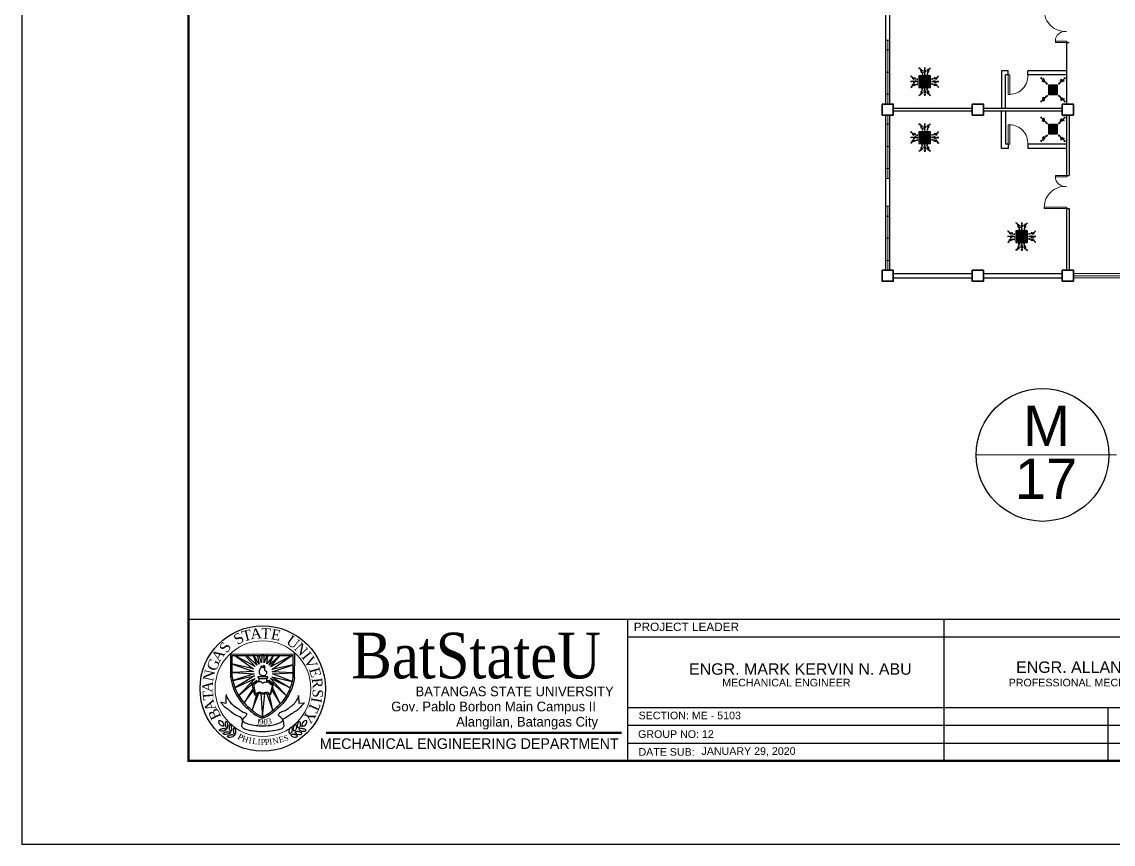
# Model space of a CAD drawing. Header units: millimetres. Extents: x 150 to 360, y 293 to 443.
# Drawn here: x 150.02 to 189.41, y 292.52 to 322.22 of the extents above; entities that cross this region are included whole.
import ezdxf
from ezdxf.enums import TextEntityAlignment as Align

# ---------------------------------------------------------------- set-up
doc = ezdxf.new("R2010")
doc.units = ezdxf.units.MM
doc.header["$MEASUREMENT"] = 0
doc.layers.add('AIR', color=7, linetype='Continuous')
doc.layers.add('template', color=7, linetype='Continuous')
doc.styles.add('arial', font='arial.ttf')
doc.styles.add('CGOTHIC', font='GOTHIC.TTF')
doc.styles.add('GARAMOND', font='GARA.TTF')
doc.styles.get("Standard").update_dxf_attribs({"font": 'arial.ttf'})

# ---------------------------------------------------------------- blocks, each defined once
blk = doc.blocks.new('GRILL-C-IN')
at = {"layer": 'AIR', "ltscale": 3}
for p, q in [((-0.623, 0.601), (-0.674, 0.651)), ((-0.601, 0.623), (-0.651, 0.674)), ((-0.637, 0.637), (-0.3, 0.3)), ((0.637, 0.637), (0.3, 0.3)), ((0.601, 0.623), (0.651, 0.674)), ((0.623, 0.601), (0.674, 0.651)), ((-0.637, -0.637), (-0.3, -0.3)), ((0.637, -0.637), (0.3, -0.3)), ((-0.623, -0.601), (-0.674, -0.651)), ((-0.601, -0.623), (-0.651, -0.674)), ((0.601, -0.623), (0.651, -0.674)), ((0.623, -0.601), (0.674, -0.651))]:
    blk.add_line(p, q, dxfattribs=at)
at = {"layer": 'AIR'}
for p, q in [((-0.188, 0.187), (0.187, -0.188)), ((0.187, 0.187), (-0.188, -0.188))]:
    blk.add_line(p, q, dxfattribs=at)
at = {"layer": 'AIR', "ltscale": 3}
for points in [[(-0.362, 0.393), (-0.393, 0.362), (-0.3, 0.3)], [(0.393, 0.362), (0.362, 0.393), (0.3, 0.3)], [(-0.362, -0.393), (-0.393, -0.362), (-0.3, -0.3)], [(0.393, -0.362), (0.362, -0.393), (0.3, -0.3)]]:
    blk.add_lwpolyline(points, close=True, dxfattribs=at)
at = {"layer": 'AIR'}
for points in [[(-0.25, -0.25), (0.25, -0.25), (0.25, 0.25), (-0.25, 0.25)], [(-0.188, -0.188), (0.187, -0.188), (0.187, 0.187), (-0.188, 0.187)], [(-0.125, -0.125), (0.125, -0.125), (0.125, 0.125), (-0.125, 0.125)], [(-0.062, -0.062), (0.062, -0.062), (0.062, 0.062), (-0.062, 0.062)]]:
    blk.add_lwpolyline(points, close=True, dxfattribs=at)
at = {"layer": 'AIR', "ltscale": 3}
for points in [[(-0.441, 0.441), (-0.512, 0.404), (-0.432, 0.514), (-0.568, 0.43), (-0.477, 0.6), (-0.561, 0.561)], [(0.441, 0.441), (0.404, 0.512), (0.514, 0.432), (0.43, 0.568), (0.6, 0.477), (0.561, 0.561)], [(-0.441, -0.441), (-0.512, -0.404), (-0.432, -0.514), (-0.568, -0.43), (-0.477, -0.6), (-0.561, -0.561)], [(0.441, -0.441), (0.404, -0.512), (0.514, -0.432), (0.43, -0.568), (0.6, -0.477), (0.561, -0.561)]]:
    blk.add_spline(points, degree=3, dxfattribs=at)
for points in [[(-0.3, 0.3), (-0.362, 0.393), (-0.393, 0.362)], [(0.3, 0.3), (0.393, 0.362), (0.362, 0.393)], [(-0.3, -0.3), (-0.362, -0.393), (-0.393, -0.362)], [(0.3, -0.3), (0.393, -0.362), (0.362, -0.393)]]:
    blk.add_solid(points, dxfattribs=at)
blk = doc.blocks.new('FCU-13000P (CASSETTE SPLIT)')
at = {"layer": 'AIR', "ltscale": 3}
for p, q in [((0, 0.523), (0, 1)), ((-0.523, 0), (-1, 0)), ((-0.558, 0.193), (-0.487, 0.193)), ((-0.558, 0.162), (-0.487, 0.162)), ((-0.558, 0.016), (-0.487, 0.016)), ((-0.193, 0.558), (-0.193, 0.487)), ((-0.162, 0.558), (-0.162, 0.487)), ((-0.016, 0.558), (-0.016, 0.487)), ((0.016, 0.558), (0.016, 0.487)), ((0.162, 0.558), (0.162, 0.487)), ((0.193, 0.558), (0.193, 0.487)), ((0.558, 0.193), (0.487, 0.193)), ((0.558, 0.162), (0.487, 0.162)), ((0.558, 0.016), (0.487, 0.016)), ((0.523, 0), (1, 0)), ((-0.558, -0.016), (-0.487, -0.016)), ((-0.558, -0.162), (-0.487, -0.162)), ((-0.558, -0.193), (-0.487, -0.193)), ((-0.193, -0.558), (-0.193, -0.487)), ((-0.162, -0.558), (-0.162, -0.487)), ((-0.016, -0.558), (-0.016, -0.487)), ((0, -0.523), (0, -1)), ((0.016, -0.558), (0.016, -0.487)), ((0.162, -0.558), (0.162, -0.487)), ((0.193, -0.558), (0.193, -0.487)), ((0.558, -0.016), (0.487, -0.016)), ((0.558, -0.162), (0.487, -0.162)), ((0.558, -0.193), (0.487, -0.193))]:
    blk.add_line(p, q, dxfattribs=at)
at = {"layer": 'AIR'}
for p, q in [((0.295, -0.295), (-0.295, 0.295)), ((0.295, 0.295), (-0.295, -0.295))]:
    blk.add_line(p, q, dxfattribs=at)
at = {"layer": 'AIR', "ltscale": 3}
for points in [[(-0.335, 0.895), (-0.311, 0.932), (-0.416, 0.973)], [(-0.022, 0.89), (0.022, 0.89), (0, 1)], [(0.335, 0.895), (0.311, 0.932), (0.416, 0.973)], [(-0.89, 0.022), (-0.89, -0.022), (-1, 0)], [(-0.895, 0.335), (-0.932, 0.311), (-0.973, 0.416)], [(0.89, 0.022), (0.89, -0.022), (1, 0)], [(0.895, 0.335), (0.932, 0.311), (0.973, 0.416)], [(-0.895, -0.335), (-0.932, -0.311), (-0.973, -0.416)], [(0.895, -0.335), (0.932, -0.311), (0.973, -0.416)], [(-0.335, -0.895), (-0.311, -0.932), (-0.416, -0.973)], [(-0.022, -0.89), (0.022, -0.89), (0, -1)], [(0.335, -0.895), (0.311, -0.932), (0.416, -0.973)]]:
    blk.add_lwpolyline(points, close=True, dxfattribs=at)
at = {"layer": 'AIR'}
for points in [[(-0.323, 0.914, -0.171809), (-0.178, 0.558), (-0.178, 0.522)], [(0.323, 0.914, 0.171809), (0.178, 0.558), (0.178, 0.522)], [(-0.914, 0.323, 0.171809), (-0.558, 0.178), (-0.522, 0.178)], [(0.914, 0.323, -0.171809), (0.558, 0.178), (0.522, 0.178)], [(-0.914, -0.323, -0.171809), (-0.558, -0.178), (-0.522, -0.178)], [(-0.323, -0.914, 0.171809), (-0.178, -0.558), (-0.178, -0.522)], [(0.323, -0.914, -0.171809), (0.178, -0.558), (0.178, -0.522)], [(0.914, -0.323, 0.171809), (0.558, -0.178), (0.522, -0.178)]]:
    blk.add_lwpolyline(points, format="xyb", dxfattribs=at)
for points in [[(-0.41, -0.41), (0.41, -0.41), (0.41, 0.41), (-0.41, 0.41)], [(-0.373, 0.31), (-0.348, 0.31), (-0.348, -0.31), (-0.373, -0.31)], [(-0.31, 0.372), (0.31, 0.372), (0.31, 0.348), (-0.31, 0.348)], [(-0.26, -0.26), (0.26, -0.26), (0.26, 0.26), (-0.26, 0.26)], [(-0.21, -0.21), (0.21, -0.21), (0.21, 0.21), (-0.21, 0.21)], [(-0.16, -0.16), (0.16, -0.16), (0.16, 0.16), (-0.16, 0.16)], [(-0.11, -0.11), (0.11, -0.11), (0.11, 0.11), (-0.11, 0.11)], [(-0.06, -0.06), (0.06, -0.06), (0.06, 0.06), (-0.06, 0.06)], [(0.372, 0.31), (0.348, 0.31), (0.348, -0.31), (0.372, -0.31)], [(-0.31, -0.373), (0.31, -0.373), (0.31, -0.348), (-0.31, -0.348)]]:
    blk.add_lwpolyline(points, close=True, dxfattribs=at)
blk.add_lwpolyline([(-0.26, -0.31), (0.26, -0.31, 0.414214), (0.31, -0.26), (0.31, 0.26, 0.414214), (0.26, 0.31), (-0.26, 0.31, 0.414214), (-0.31, 0.26), (-0.31, -0.26, 0.414214)], format="xyb", close=True, dxfattribs=at)
at = {"layer": 'AIR', "ltscale": 3}
for points in [[(-0.268, 0.84), (-0.231, 0.852), (-0.134, 0.882), (-0.422, 0.704), (0.005, 0.903), (-0.358, 0.645), (-0.239, 0.678), (-0.199, 0.69)], [(0.268, 0.84), (0.231, 0.852), (0.134, 0.882), (0.422, 0.704), (-0.005, 0.903), (0.358, 0.645), (0.239, 0.678), (0.199, 0.69)], [(-0.84, 0.268), (-0.852, 0.231), (-0.882, 0.134), (-0.704, 0.422), (-0.903, -0.005), (-0.645, 0.358), (-0.678, 0.239), (-0.69, 0.199)], [(0.84, 0.268), (0.852, 0.231), (0.882, 0.134), (0.704, 0.422), (0.903, -0.005), (0.645, 0.358), (0.678, 0.239), (0.69, 0.199)], [(-0.84, -0.268), (-0.852, -0.231), (-0.882, -0.134), (-0.704, -0.422), (-0.903, 0.005), (-0.645, -0.358), (-0.678, -0.239), (-0.69, -0.199)], [(-0.268, -0.84), (-0.231, -0.852), (-0.134, -0.882), (-0.422, -0.704), (0.005, -0.903), (-0.358, -0.645), (-0.239, -0.678), (-0.199, -0.69)], [(0.268, -0.84), (0.231, -0.852), (0.134, -0.882), (0.422, -0.704), (-0.005, -0.903), (0.358, -0.645), (0.239, -0.678), (0.199, -0.69)], [(0.84, -0.268), (0.852, -0.231), (0.882, -0.134), (0.704, -0.422), (0.903, 0.005), (0.645, -0.358), (0.678, -0.239), (0.69, -0.199)]]:
    blk.add_open_spline(points, degree=3, knots=[0.0032834, 0.0032834, 0.0032834, 0.0032834, 0.0712567, 0.1924075, 0.3347111, 0.5062145, 0.5813292, 0.5813292, 0.5813292, 0.5813292], dxfattribs=at)
for points in [[(0, 0.8), (0.077, 0.776), (-0.058, 0.755), (0.098, 0.718), (-0.087, 0.663), (0, 0.631)], [(-0.8, 0), (-0.776, -0.077), (-0.755, 0.058), (-0.718, -0.098), (-0.663, 0.087), (-0.631, 0)], [(0.8, 0), (0.776, -0.077), (0.755, 0.058), (0.718, -0.098), (0.663, 0.087), (0.631, 0)], [(0, -0.8), (0.077, -0.776), (-0.058, -0.755), (0.098, -0.718), (-0.087, -0.663), (0, -0.631)]]:
    blk.add_spline(points, degree=3, dxfattribs=at)
for points in [[(-0.416, 0.973), (-0.335, 0.895), (-0.311, 0.932)], [(0, 1), (-0.022, 0.89), (0.022, 0.89)], [(0.416, 0.973), (0.335, 0.895), (0.311, 0.932)], [(-1, 0), (-0.89, 0.022), (-0.89, -0.022)], [(-0.973, 0.416), (-0.895, 0.335), (-0.932, 0.311)], [(1, 0), (0.89, 0.022), (0.89, -0.022)], [(0.973, 0.416), (0.895, 0.335), (0.932, 0.311)], [(-0.973, -0.416), (-0.895, -0.335), (-0.932, -0.311)], [(0.973, -0.416), (0.895, -0.335), (0.932, -0.311)], [(-0.416, -0.973), (-0.335, -0.895), (-0.311, -0.932)], [(0, -1), (-0.022, -0.89), (0.022, -0.89)], [(0.416, -0.973), (0.335, -0.895), (0.311, -0.932)]]:
    blk.add_solid(points, dxfattribs=at)

msp = doc.modelspace()

# ---------------------------------------------------------------- linework, layer by layer
at = {"color": 8, "lineweight": 25}
for p, q in [((181.197, 319.254), (181.197, 324.854)), ((181.347, 319.254), (181.347, 324.854)), ((187.722, 321.529), (187.722, 319.254)), ((187.722, 321.479), (187.822, 321.479)), ((185.372, 320.454), (185.372, 319.104)), ((186.322, 320.304), (186.322, 320.454)), ((181.472, 319.104), (184.322, 319.104)), ((184.722, 319.104), (187.572, 319.104)), ((181.197, 313.254), (181.197, 318.854)), ((181.347, 313.254), (181.347, 318.854)), ((181.472, 319.004), (184.322, 319.004)), ((184.722, 319.004), (187.572, 319.004)), ((185.372, 317.654), (185.372, 319.004)), ((187.722, 318.854), (187.722, 316.629)), ((187.822, 318.854), (187.822, 316.679)), ((187.722, 316.679), (187.822, 316.679)), ((187.722, 315.529), (187.722, 313.254)), ((187.722, 315.479), (187.822, 315.479)), ((187.822, 315.479), (187.822, 313.254)), ((181.472, 313.129), (184.322, 313.129)), ((181.472, 312.979), (184.322, 312.979)), ((184.722, 313.129), (187.572, 313.129)), ((184.722, 312.979), (187.572, 312.979))]:
    msp.add_line(p, q, dxfattribs=at)
at = {"color": 8, "lineweight": 9}
for p, q in [((181.197, 321.567), (181.347, 321.567)), ((181.197, 319.254), (181.197, 321.567)), ((181.272, 321.567), (181.272, 319.254)), ((181.197, 320.41), (181.197, 321.21)), ((181.197, 321.21), (181.347, 321.21)), ((181.347, 321.21), (181.347, 319.61)), ((181.197, 320.41), (181.347, 320.41)), ((181.347, 319.61), (181.197, 319.61)), ((181.197, 319.254), (181.347, 319.254)), ((186.272, 319.104), (186.772, 319.104)), ((181.197, 316.567), (181.197, 318.854)), ((181.272, 318.854), (181.272, 316.567)), ((186.272, 319.004), (186.772, 319.004)), ((181.197, 317.723), (181.197, 318.523)), ((181.197, 318.523), (181.347, 318.523)), ((181.347, 318.523), (181.347, 316.923)), ((181.197, 317.723), (181.347, 317.723)), ((181.347, 316.923), (181.197, 316.923)), ((181.197, 316.567), (181.347, 316.567)), ((181.197, 315.567), (181.347, 315.567)), ((181.197, 313.254), (181.197, 315.567)), ((181.272, 315.567), (181.272, 313.254)), ((181.197, 314.41), (181.197, 315.21)), ((181.197, 315.21), (181.347, 315.21)), ((181.347, 315.21), (181.347, 313.61)), ((181.197, 314.41), (181.347, 314.41)), ((181.347, 313.61), (181.197, 313.61)), ((181.197, 313.254), (181.347, 313.254)), ((190.672, 313.129), (187.972, 313.129)), ((187.972, 313.054), (190.672, 313.054)), ((187.972, 312.979), (190.672, 312.979))]:
    msp.add_line(p, q, dxfattribs=at)
at = {"color": 8, "lineweight": 25, "ltscale": 0.3}
for p, q in [((185.622, 320.454), (185.372, 320.454)), ((185.622, 320.304), (185.522, 320.304)), ((185.522, 319.104), (185.522, 320.304)), ((185.622, 320.304), (185.622, 320.454)), ((187.722, 320.454), (186.322, 320.454)), ((187.722, 320.304), (186.322, 320.304)), ((185.522, 319.004), (185.522, 317.804)), ((185.622, 317.654), (185.372, 317.654)), ((185.622, 317.804), (185.522, 317.804)), ((185.622, 317.804), (185.622, 317.654)), ((187.722, 317.804), (186.322, 317.804)), ((186.322, 317.804), (186.322, 317.654)), ((187.722, 317.654), (186.322, 317.654))]:
    msp.add_line(p, q, dxfattribs=at)
at = {"color": 0, "linetype": 'ByBlock', "lineweight": 9}
msp.add_line((189.528, 306.582), (184.458, 306.582), dxfattribs=at)
at = {"color": 8, "lineweight": 9}
for points in [[(181.197, 321.567), (181.347, 321.567), (181.347, 319.254), (181.197, 319.254)], [(181.197, 318.854), (181.347, 318.854), (181.347, 316.567), (181.197, 316.567)], [(181.197, 315.567), (181.347, 315.567), (181.347, 313.254), (181.197, 313.254)]]:
    msp.add_lwpolyline(points, close=True, dxfattribs=at)
at = {"color": 8, "lineweight": 13, "ltscale": 0.03}
for points in [[(187.722, 321.479), (187.722, 321.529), (187.322, 321.529), (187.322, 321.479)], [(185.622, 320.304), (185.672, 320.304), (185.672, 319.604), (185.622, 319.604)], [(185.622, 317.804), (185.672, 317.804), (185.672, 318.504), (185.622, 318.504)], [(187.722, 316.679), (187.722, 316.629), (187.322, 316.629), (187.322, 316.679)], [(187.722, 315.529), (187.722, 315.479), (186.922, 315.479), (186.922, 315.529)]]:
    msp.add_lwpolyline(points, close=True, dxfattribs=at)
at = {"color": 8, "lineweight": 35}
for points in [[(181.072, 319.254), (181.472, 319.254), (181.472, 318.854), (181.072, 318.854)], [(184.322, 319.254), (184.722, 319.254), (184.722, 318.854), (184.322, 318.854)], [(187.572, 319.254), (187.972, 319.254), (187.972, 318.854), (187.572, 318.854)], [(181.072, 313.254), (181.472, 313.254), (181.472, 312.854), (181.072, 312.854)], [(184.322, 313.254), (184.722, 313.254), (184.722, 312.854), (184.322, 312.854)], [(187.572, 313.254), (187.972, 313.254), (187.972, 312.854), (187.572, 312.854)]]:
    msp.add_lwpolyline(points, close=True, dxfattribs=at)
msp.add_circle((186.856, 306.582), 2.398)
at = {"color": 8, "lineweight": 13, "ltscale": 0.03}
for centre, radius, start, end in [((187.673, 322.629), 0.752, 180, 273.6952), ((187.675, 321.529), 0.353, 82.3719, 180), ((185.672, 320.256), 0.652, 270, 4.2422), ((185.672, 317.852), 0.652, 355.7578, 90), ((187.675, 316.629), 0.353, 180, 277.6281), ((187.673, 315.529), 0.752, 86.3048, 180)]:
    msp.add_arc(centre, radius, start, end, dxfattribs=at)
at = {"layer": 'template'}
for p, q in [((150.018, 362.92), (150.018, 292.524)), ((156.035, 300.653), (246.286, 300.653)), ((171.881, 300.654), (171.881, 295.532)), ((171.881, 300.653), (171.881, 295.532)), ((183.291, 300.654), (183.291, 295.532)), ((183.291, 300.653), (183.291, 295.532)), ((171.881, 300.013), (228.452, 300.013)), ((157.561, 299.397), (159.873, 299.392)), ((157.561, 298.53), (157.561, 299.397)), ((159.857, 298.53), (159.873, 299.392)), ((158.386, 298.861), (157.588, 299.034)), ((157.588, 299.034), (158.386, 298.758)), ((157.61, 299.333), (159.808, 299.333)), ((157.61, 298.565), (157.61, 299.333)), ((158.44, 298.937), (157.702, 299.333)), ((157.702, 299.333), (158.386, 298.861)), ((158.142, 299.333), (158.109, 299.3)), ((158.109, 299.3), (158.44, 298.937)), ((158.5, 298.991), (158.142, 299.333)), ((158.392, 299.333), (158.364, 299.333)), ((158.364, 299.333), (158.5, 298.991)), ((158.581, 299.029), (158.392, 299.333)), ((158.581, 299.333), (158.524, 299.316)), ((158.524, 299.316), (158.581, 299.029)), ((158.663, 299.072), (158.581, 299.333)), ((158.685, 299.333), (158.663, 299.072)), ((158.761, 299.333), (158.685, 299.333)), ((158.858, 299.333), (158.761, 299.078)), ((158.761, 299.078), (158.761, 299.333)), ((159.097, 299.333), (158.858, 299.04)), ((158.858, 299.04), (158.896, 299.333)), ((158.896, 299.333), (158.858, 299.333)), ((159.347, 299.333), (158.94, 298.985)), ((158.94, 298.985), (159.097, 299.333)), ((159.759, 299.333), (158.999, 298.931)), ((158.999, 298.931), (159.347, 299.333)), ((159.037, 298.828), (159.759, 299.333)), ((159.808, 298.996), (159.037, 298.828)), ((159.059, 298.747), (159.808, 298.996)), ((159.808, 298.558), (159.808, 299.333)), ((158.386, 298.758), (157.637, 298.725)), ((157.637, 298.725), (158.408, 298.671)), ((158.408, 298.671), (157.637, 298.436)), ((157.637, 298.436), (158.413, 298.606)), ((158.413, 298.606), (157.711, 298.175)), ((159.037, 298.573), (159.705, 298.169)), ((159.037, 298.573), (159.775, 298.405)), ((159.808, 298.714), (159.059, 298.747)), ((159.07, 298.671), (159.808, 298.714)), ((159.775, 298.405), (159.07, 298.671)), ((157.711, 298.175), (158.44, 298.508)), ((158.44, 298.508), (157.844, 297.899)), ((157.844, 297.899), (158.495, 298.443)), ((158.325, 298.301), (158.402, 297.946)), ((158.385, 298.294), (158.443, 297.963)), ((158.571, 298.516), (158.571, 298.415)), ((158.85, 298.504), (158.85, 298.403)), ((159.567, 297.887), (158.934, 298.459)), ((159.061, 298.265), (158.979, 297.957)), ((159.705, 298.169), (158.999, 298.508)), ((158.999, 298.508), (159.567, 297.887)), ((159.011, 297.94), (159.106, 298.304)), ((157.398, 297.613), (157.388, 297.889)), ((158.359, 298.139), (158.047, 297.624)), ((158.047, 297.624), (158.37, 298.058)), ((158.329, 297.36), (158.576, 297.977)), ((158.484, 297.922), (158.329, 297.36)), ((158.641, 297.96), (158.709, 297.123)), ((158.709, 297.123), (158.793, 297.966)), ((158.864, 297.96), (159.082, 297.355)), ((159.082, 297.355), (158.961, 297.928)), ((159.043, 298.091), (159.346, 297.597)), ((159.346, 297.597), (159.075, 298.161)), ((160.006, 297.891), (160.017, 297.621)), ((157.214, 297.651), (157.398, 297.613)), ((160.017, 297.621), (160.198, 297.627)), ((171.881, 297.463), (195.581, 297.463)), ((189.215, 297.463), (189.215, 295.532)), ((171.881, 296.819), (207.358, 296.819)), ((171.881, 296.176), (182.215, 296.176)), ((171.881, 296.176), (195.581, 296.176)), ((183.291, 296.176), (193.625, 296.176)), ((150.018, 292.524), (249.294, 292.524))]:
    msp.add_line(p, q, dxfattribs=at)
at = {"layer": 'template', "linetype": 'Continuous', "ltscale": 0.5}
msp.add_line((183.291, 300.653), (183.291, 295.532), dxfattribs=at)
at = {"layer": 'template', "linetype": 'Continuous', "lineweight": 50}
msp.add_line((160.999, 296.541), (171.66, 296.541), dxfattribs=at)
at = {"layer": 'template', "linetype": 'Continuous', "const_width": 0.0853}
msp.add_lwpolyline([(156.035, 295.532), (246.286, 295.532), (246.286, 359.911), (156.035, 359.911)], close=True, dxfattribs=at)
at = {"layer": 'template'}
msp.add_circle((158.713, 298.147), 2.263, dxfattribs=at)
at = {"layer": 'template', "lineweight": 20}
for centre, radius in [((158.713, 298.147), 2.263), ((158.721, 298.14), 1.728)]:
    msp.add_circle(centre, radius, dxfattribs=at)
at = {"layer": 'template', "start_tangent": (-1, 0)}
msp.add_spline([(158.702, 298.605), (158.634, 298.642), (158.598, 298.699), (158.598, 298.761), (158.598, 298.809), (158.612, 298.835), (158.627, 298.883), (158.648, 298.878), (158.656, 298.926), (158.67, 298.962), (158.689, 298.935), (158.727, 298.902), (158.755, 298.902), (158.753, 298.94), (158.74, 298.975), (158.742, 298.987), (158.777, 298.957), (158.777, 298.929), (158.783, 298.903), (158.783, 298.874), (158.772, 298.83), (158.799, 298.789), (158.831, 298.79), (158.851, 298.737), (158.845, 298.694), (158.814, 298.635), (158.784, 298.61), (158.747, 298.603), (158.701, 298.603), (158.704, 298.603)], degree=3, dxfattribs=at)
at = {"layer": 'template'}
for points, end_tangent in [([(158.557, 298.585), (158.645, 298.581), (158.736, 298.577), (158.797, 298.578), (158.852, 298.584), (158.882, 298.582), (158.883, 298.553), (158.883, 298.529), (158.872, 298.507), (158.847, 298.504), (158.796, 298.499), (158.709, 298.499), (158.604, 298.497), (158.578, 298.512), (158.548, 298.531), (158.556, 298.587), (158.556, 298.593)], (-1, 0)), ([(158.385, 298.294), (158.46, 298.334), (158.512, 298.38), (158.565, 298.395), (158.617, 298.401), (158.669, 298.38), (158.689, 298.354), (158.71, 298.34), (158.739, 298.366), (158.805, 298.38), (158.869, 298.392), (158.939, 298.36), (158.985, 298.314), (159.043, 298.294), (159.061, 298.302), (159.061, 298.265)], (0, -1))]:
    msp.add_spline(points, degree=3, dxfattribs=dict(at, end_tangent=end_tangent))
for points in [[(157.561, 298.53), (157.632, 298.23), (157.778, 297.893), (157.979, 297.611), (158.381, 297.248), (158.652, 297.091), (158.706, 297.075)], [(157.61, 298.565), (157.681, 298.264), (157.827, 297.928), (158.028, 297.646), (158.43, 297.283), (158.701, 297.125), (158.755, 297.109)], [(158.325, 298.301), (158.324, 298.34), (158.381, 298.348), (158.443, 298.372), (158.518, 298.409), (158.571, 298.415), (158.571, 298.438)], [(159.808, 298.565), (159.738, 298.264), (159.591, 297.928), (159.39, 297.646), (158.989, 297.283), (158.717, 297.125), (158.663, 297.109)], [(159.857, 298.53), (159.787, 298.23), (159.64, 297.893), (159.439, 297.611), (159.038, 297.248), (158.767, 297.091), (158.712, 297.075)], [(159.105, 298.299), (159.093, 298.343), (159.032, 298.328), (158.997, 298.346), (158.971, 298.377), (158.933, 298.401), (158.901, 298.424), (158.85, 298.424)], [(158.402, 297.946), (158.452, 297.91), (158.504, 297.922), (158.539, 297.96), (158.576, 297.977), (158.628, 297.977), (158.669, 297.968), (158.71, 297.948), (158.776, 297.962), (158.817, 297.974), (158.864, 297.96), (158.961, 297.928), (159.011, 297.94)], [(158.443, 297.963), (158.498, 297.963), (158.507, 297.986), (158.544, 298.007), (158.608, 298.021), (158.669, 297.992), (158.707, 297.986), (158.756, 297.989), (158.794, 298.007), (158.849, 298.012), (158.884, 298.009), (158.916, 297.986), (158.933, 297.972), (158.979, 297.957)], [(157.296, 296.782), (157.187, 296.821), (157.137, 296.899), (157.13, 296.976), (157.14, 296.989), (157.206, 296.982), (157.273, 296.922), (157.299, 296.864), (157.307, 296.808), (157.307, 296.781), (157.301, 296.781), (157.286, 296.795), (157.284, 296.795)], [(157.402, 296.671), (157.34, 296.625), (157.252, 296.606), (157.198, 296.608), (157.154, 296.635), (157.153, 296.652), (157.195, 296.679), (157.237, 296.695), (157.288, 296.703), (157.308, 296.709), (157.347, 296.698), (157.398, 296.67), (157.4, 296.664)], [(157.429, 296.708), (157.456, 296.78), (157.45, 296.869), (157.432, 296.921), (157.394, 296.955), (157.377, 296.952), (157.363, 296.904), (157.36, 296.859), (157.367, 296.807), (157.367, 296.787), (157.388, 296.752), (157.429, 296.711), (157.436, 296.711)], [(157.567, 296.589), (157.595, 296.661), (157.588, 296.751), (157.571, 296.802), (157.533, 296.837), (157.515, 296.833), (157.502, 296.785), (157.498, 296.741), (157.505, 296.689), (157.505, 296.668), (157.526, 296.634), (157.567, 296.593), (157.574, 296.593)], [(157.718, 296.482), (157.746, 296.554), (157.739, 296.644), (157.722, 296.695), (157.684, 296.73), (157.667, 296.726), (157.653, 296.678), (157.649, 296.633), (157.656, 296.582), (157.656, 296.561), (157.677, 296.527), (157.718, 296.485), (157.725, 296.485)], [(159.696, 296.498), (159.672, 296.572), (159.682, 296.661), (159.702, 296.712), (159.741, 296.745), (159.758, 296.74), (159.77, 296.692), (159.771, 296.647), (159.762, 296.596), (159.761, 296.575), (159.739, 296.541), (159.696, 296.502), (159.689, 296.502)], [(159.852, 296.599), (159.827, 296.673), (159.838, 296.762), (159.857, 296.813), (159.896, 296.845), (159.913, 296.841), (159.925, 296.793), (159.927, 296.748), (159.918, 296.696), (159.917, 296.676), (159.895, 296.642), (159.852, 296.603), (159.845, 296.603)], [(159.995, 296.712), (159.97, 296.785), (159.981, 296.874), (160, 296.925), (160.039, 296.958), (160.056, 296.954), (160.068, 296.905), (160.07, 296.86), (160.061, 296.809), (160.06, 296.788), (160.038, 296.755), (159.995, 296.715), (159.988, 296.716)], [(160.02, 296.675), (160.08, 296.625), (160.167, 296.603), (160.221, 296.603), (160.266, 296.628), (160.268, 296.645), (160.227, 296.674), (160.186, 296.691), (160.135, 296.701), (160.115, 296.708), (160.076, 296.699), (160.024, 296.673), (160.021, 296.667)], [(160.131, 296.781), (160.241, 296.816), (160.295, 296.891), (160.304, 296.967), (160.295, 296.981), (160.228, 296.977), (160.159, 296.92), (160.131, 296.862), (160.12, 296.808), (160.119, 296.78), (160.126, 296.78), (160.141, 296.794), (160.143, 296.794)], [(157.54, 296.553), (157.478, 296.506), (157.39, 296.488), (157.336, 296.49), (157.292, 296.516), (157.291, 296.534), (157.333, 296.56), (157.375, 296.576), (157.427, 296.584), (157.446, 296.59), (157.485, 296.58), (157.537, 296.552), (157.538, 296.545)], [(157.691, 296.446), (157.629, 296.399), (157.542, 296.38), (157.487, 296.382), (157.444, 296.409), (157.442, 296.427), (157.484, 296.453), (157.526, 296.469), (157.578, 296.477), (157.598, 296.483), (157.636, 296.473), (157.688, 296.445), (157.69, 296.438)], [(159.722, 296.461), (159.781, 296.412), (159.868, 296.39), (159.923, 296.389), (159.968, 296.414), (159.97, 296.432), (159.929, 296.46), (159.887, 296.478), (159.836, 296.488), (159.817, 296.494), (159.777, 296.486), (159.725, 296.46), (159.723, 296.453)], [(159.877, 296.562), (159.937, 296.513), (160.024, 296.49), (160.078, 296.49), (160.123, 296.515), (160.125, 296.532), (160.084, 296.561), (160.043, 296.579), (159.992, 296.589), (159.972, 296.595), (159.933, 296.587), (159.881, 296.561), (159.878, 296.554)]]:
    msp.add_spline(points, degree=3, dxfattribs=at)
for points, knots in [([(157.404, 297.918), (157.353, 297.918), (157.476, 297.755), (157.534, 297.641), (157.69, 297.503), (157.865, 297.401), (157.978, 297.285), (158.162, 297.256), (158.118, 297.163), (158.071, 297.113), (158.007, 297.075), (157.958, 296.977), (158.113, 296.889), (158.289, 296.838), (158.508, 296.8), (158.687, 296.803), (158.898, 296.799), (159.133, 296.827), (159.327, 296.906), (159.434, 296.969), (159.434, 297.038), (159.377, 297.079), (159.34, 297.13), (159.274, 297.165), (159.294, 297.233), (159.355, 297.305), (159.493, 297.327), (159.636, 297.429), (159.772, 297.523), (159.874, 297.626), (159.937, 297.72), (159.993, 297.79), (160.006, 297.879), (160.006, 297.891)], [0, 0, 0, 0, 0.050157, 0.09733, 0.169415, 0.238469, 0.297382, 0.34519, 0.361609, 0.384753, 0.415402, 0.43521, 0.480082, 0.549086, 0.637593, 0.692397, 0.728181, 0.847546, 0.920378, 0.94488, 0.959291, 0.979722, 1.010309, 1.023969, 1.046254, 1.066064, 1.119081, 1.173808, 1.241086, 1.282544, 1.318293, 1.350594, 1.379885, 1.379885, 1.379885, 1.379885]), ([(157.388, 297.912), (157.392, 297.917), (157.401, 297.921), (157.413, 297.92), (157.415, 297.92)], [3.04846765, 3.04846765, 3.04846765, 3.04846765, 3.05886904, 3.06079098, 3.06079098, 3.06079098, 3.06079098]), ([(160.198, 297.627), (160.202, 297.627), (160.226, 297.622), (160.089, 297.493), (160.004, 297.382), (159.832, 297.287), (159.673, 297.18), (159.557, 297.086), (159.431, 297.045), (159.457, 296.914), (159.488, 296.81), (159.414, 296.683), (159.263, 296.655), (159.065, 296.603), (158.822, 296.585), (158.584, 296.579), (158.373, 296.611), (158.187, 296.631), (158.052, 296.679), (157.979, 296.734), (157.953, 296.784), (157.975, 296.872), (157.993, 296.96), (157.963, 297.111), (157.748, 297.156), (157.584, 297.295), (157.431, 297.413), (157.301, 297.502), (157.256, 297.589), (157.185, 297.657), (157.213, 297.653), (157.242, 297.646)], [1.525096, 1.525096, 1.525096, 1.525096, 1.532073, 1.584612, 1.633558, 1.698069, 1.768711, 1.823631, 1.856154, 1.874433, 1.942755, 1.959564, 2.013837, 2.081716, 2.168665, 2.253261, 2.318126, 2.380396, 2.439479, 2.4572, 2.470092, 2.492272, 2.543518, 2.560297, 2.639259, 2.721631, 2.780104, 2.832648, 2.871086, 2.885372, 2.911145, 2.911145, 2.911145, 2.911145]), ([(158.682, 297.455), (158.694, 297.453), (158.715, 297.45), (158.731, 297.451), (158.742, 297.455)], [0, 0, 0, 0, 0.01145534, 0.02007474, 0.02007474, 0.02007474, 0.02007474]), ([(158.682, 297.434), (158.694, 297.432), (158.715, 297.429), (158.731, 297.431), (158.742, 297.434)], [0, 0, 0, 0, 0.01145534, 0.02007474, 0.02007474, 0.02007474, 0.02007474]), ([(158.688, 297.386), (158.698, 297.387), (158.715, 297.39), (158.728, 297.389), (158.735, 297.387)], [0.00178548, 0.00178548, 0.00178548, 0.00178548, 0.01145534, 0.01823656, 0.01823656, 0.01823656, 0.01823656]), ([(158.689, 297.365), (158.699, 297.367), (158.715, 297.369), (158.727, 297.368), (158.733, 297.367)], [0.00231179, 0.00231179, 0.00231179, 0.00231179, 0.01145534, 0.0176246, 0.0176246, 0.0176246, 0.0176246])]:
    msp.add_open_spline(points, degree=3, knots=knots, dxfattribs=at)

# ---------------------------------------------------------------- block references
at = {"layer": 'AIR'}
for name, p, xscale, yscale, zscale in [('FCU-13000P (CASSETTE SPLIT)', (182.607, 320.063), 0.5113536813550488, 0.5113536813550488, 0.5113536813550488), ('GRILL-C-IN', (187.234, 319.77), 0.6658363358532475, 0.6658363358532475, 0.6658363358532475), ('GRILL-C-IN', (187.234, 318.344), 0.6658363358532475, 0.6658363358532475, 0.6658363358532475), ('FCU-13000P (CASSETTE SPLIT)', (182.607, 318.045), 0.5113536813550488, 0.5113536813550488, 0.5113536813550488), ('FCU-13000P (CASSETTE SPLIT)', (186.107, 314.467), 0.5113536813550488, 0.5113536813550488, 0.5113536813550488)]:
    msp.add_blockref(name, p, dxfattribs=dict(at, xscale=xscale, yscale=yscale, zscale=zscale))

# ---------------------------------------------------------------- texts
at = {"attachment_point": 1, "style": 'arial'}
for s, insert, char_height in [('M', (186.159, 308.36), 1.452), ('17', (185.857, 306.448), 1.4519)]:
    msp.add_mtext_dynamic_manual_height_columns(s, width=1.87265, gutter_width=1, heights=[0], dxfattribs=dict(at, insert=insert, char_height=char_height))
at = {"layer": 'template', "width": 1}
for s, height, style, p in [('BatStateU', 1.6503, 'GARAMOND', (166.419, 298.513)), ('BATANGAS STATE UNIVERSITY', 0.35128, 'CGOTHIC', (167.805, 297.867)), ('Gov. Pablo Borbon Main Campus II', 0.35128, 'CGOTHIC', (167.046, 297.321)), ('Alangilan, Batangas City', 0.35128, 'CGOTHIC', (168.254, 296.772))]:
    msp.add_text(s, height=height, dxfattribs=dict(at, style=style)).set_placement(p, align=Align.CENTER)
at = {"layer": 'template', "style": 'arial'}
for s, height, p in [('PROJECT LEADER', 0.30409, (172.105, 300.221)), ('ENGR. MARK KERVIN N. ABU', 0.41257, (174.099, 298.644)), ('ENGR. ALLAN B. DE VILLA', 0.41257, (185.903, 298.711)), ('MECHANICAL ENGINEER', 0.27505, (175.296, 298.223)), ('PROFESSIONAL MECHANICAL ENGINEER', 0.27505, (185.637, 298.223)), ('SECTION: ME - 5103', 0.27505, (172.279, 297.035)), ('GROUP NO: 12', 0.27505, (172.261, 296.362)), ('DATE SUB:', 0.275, (172.276, 295.719)), ('JANUARY 29, 2020', 0.27505, (174.549, 295.749))]:
    msp.add_text(s, height=height, dxfattribs=at).set_placement(p)
at = {"layer": 'template', "attachment_point": 1}
for s, insert, char_height, width, rotation in [('{\\fTimes New Roman|b0|i0|c0|p18;S}', (157.608, 300.027), 0.37713, 29.67394, 33.2318), ('{\\fTimes New Roman|b0|i0|c0|p18;T}', (157.924, 300.203), 0.37713, 29.67394, 14.448), ('{\\fTimes New Roman|b0|i0|c0|p18;A}', (158.247, 300.3), 0.37713, 29.67394, 5.7185), ('{\\fTimes New Roman|b0|i0|c0|p18;T}', (158.663, 300.335), 0.37713, 0.3193, 356.815), ('{\\fTimes New Roman|b0|i0|c0|p18;E}', (159.06, 300.306), 0.37713, 29.67394, 348.6904), ('{\\fTimes New Roman|b0|i0|c0|p18;S}', (157.109, 299.612), 0.37713, 29.67394, 56.1104), ('{\\fTimes New Roman|b0|i0|c0|p18;U}', (159.752, 300.098), 0.37713, 29.67394, 323.5013), ('{\\fTimes New Roman|b0|i0|c0|p18;N}', (160.088, 299.84), 0.37713, 29.67394, 314.1356), ('{\\fTimes New Roman|b0|i0|c0|p18;A}', (156.834, 299.285), 0.37713, 29.67394, 56.1104), ('{\\fTimes New Roman|b0|i0|c0|p18;I}', (160.388, 299.526), 0.37713, 29.67394, 308.6454), ('{\\fTimes New Roman|b0|i0|c0|p18;G}', (156.669, 298.898), 0.37713, 29.67394, 65.9347), ('{\\fTimes New Roman|b0|i0|c0|p18;V}', (160.52, 299.357), 0.37713, 29.67394, 298.2002), ('{\\fTimes New Roman|b0|i0|c0|p18;N}', (156.546, 298.46), 0.37713, 29.67394, 77.5616), ('{\\fTimes New Roman|b0|i0|c0|p18;E}', (160.745, 298.946), 0.37713, 29.67394, 285.4787), ('{\\fTimes New Roman|b0|i0|c0|p18;A}', (156.515, 298.025), 0.37713, 29.67394, 85.537), ('{\\fTimes New Roman|b0|i0|c0|p18;R}', (160.853, 298.554), 0.37713, 29.67394, 276.1995), ('{\\fTimes New Roman|b0|i0|c0|p18;T}', (156.566, 297.704), 0.37713, 29.67394, 94.2665), ('{\\fTimes New Roman|b0|i0|c0|p18;A}', (156.7, 297.272), 0.37713, 29.67394, 110.3667), ('{\\fTimes New Roman|b0|i0|c0|p18;I}', (160.858, 297.786), 0.37713, 29.67394, 259.8108), ('{\\fTimes New Roman|b0|i0|c0|p18;S}', (160.9, 298.112), 0.37713, 29.67394, 266.0586), ('{\\fTimes New Roman|b0|i0|c0|p18;B}', (156.882, 296.966), 0.37713, 29.67394, 115.1841), ('{\\fTimes New Roman|b0|i0|c0|p18;T}', (160.811, 297.542), 0.37713, 29.67394, 245.978), ('{\\fTimes New Roman|b0|i0|c0|p18;1}', (158.499, 297.071), 0.21119, 29.67394, 350.6967), ('{\\fTimes New Roman|b0|i0|c0|p18;9}', (158.58, 297.049), 0.21119, 29.67394, 359.8965), ('{\\fTimes New Roman|b0|i0|c0|p18;0}', (158.737, 297.045), 0.21119, 29.67394, 359.8965), ('{\\fTimes New Roman|b0|i0|c0|p18;3}', (158.851, 297.047), 0.21119, 29.67394, 14.5727), ('{\\fTimes New Roman|b0|i0|c0|p18;Y}', (160.661, 297.19), 0.37713, 29.67394, 237.494), ('{\\fTimes New Roman|b0|i0|c0|p18;P}', (157.877, 296.527), 0.21119, 29.67394, 333.245), ('{\\fTimes New Roman|b0|i0|c0|p18;P}', (157.883, 296.527), 0.21119, 29.67394, 333.245), ('{\\fTimes New Roman|b0|i0|c0|p18;H}', (158.009, 296.452), 0.21119, 29.67394, 342.3689), ('{\\fTimes New Roman|b0|i0|c0|p18;I}', (158.224, 296.382), 0.21119, 29.67394, 350.7446), ('{\\fTimes New Roman|b0|i0|c0|p18;L}', (158.354, 296.363), 0.21119, 29.67394, 350.6967), ('{\\fTimes New Roman|b0|i0|c0|p18;I}', (158.531, 296.33), 0.21119, 29.67394, 357.8325), ('{\\fTimes New Roman|b0|i0|c0|p18;P}', (158.637, 296.32), 0.21119, 29.67394, 359.8965), ('{\\fTimes New Roman|b0|i0|c0|p18;P}', (158.77, 296.313), 0.21119, 29.67394, 7.5162), ('{\\fTimes New Roman|b0|i0|c0|p18;I}', (158.931, 296.321), 0.21119, 29.67394, 9.0391), ('{\\fTimes New Roman|b0|i0|c0|p18;N}', (159.04, 296.33), 0.21119, 29.67394, 12.9245), ('{\\fTimes New Roman|b0|i0|c0|p18;E}', (159.263, 296.387), 0.21119, 29.67394, 14.5727), ('{\\fTimes New Roman|b0|i0|c0|p18;S}', (159.442, 296.438), 0.21119, 29.67394, 14.5727)]:
    msp.add_mtext(s, dxfattribs=dict(at, insert=insert, char_height=char_height, width=width, rotation=rotation))
at = {"layer": 'template', "linetype": 'Continuous', "lineweight": 0, "insert": (160.774, 296.347), "char_height": 0.38403, "width": 12.18966, "attachment_point": 1}
msp.add_mtext('{\\fCentury Gothic|b0|i0|c0|p34;\\C7;MECHANICAL ENGINEERING DEPARTMENT}', dxfattribs=at)

doc.saveas('drawing.dxf')
